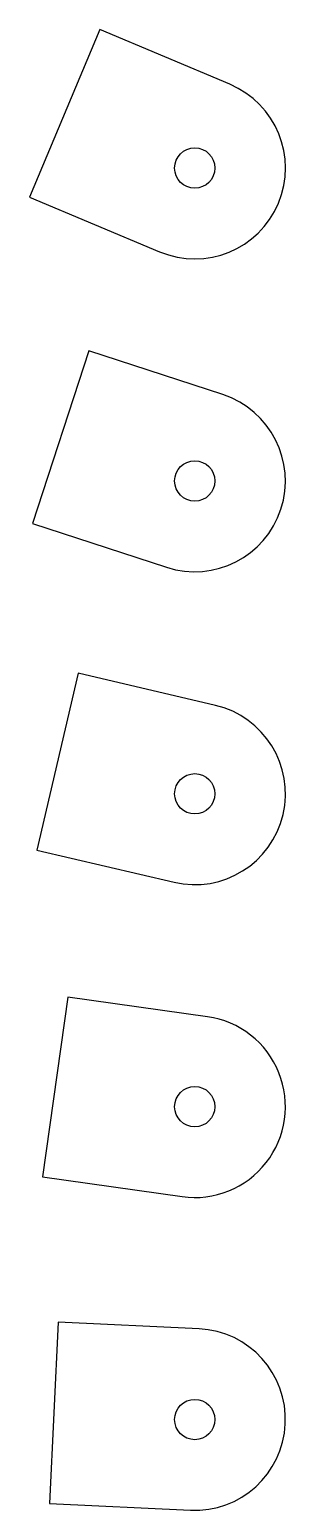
# Model space of a CAD drawing. Header units: metres. Extents: x -499 to -245, y 70 to 1537.
import ezdxf

# ---------------------------------------------------------------- set-up
doc = ezdxf.new("R2010")
doc.units = ezdxf.units.M

msp = doc.modelspace()

# ---------------------------------------------------------------- linework, layer by layer
at = {"layer": 'PARAMETRIX'}
for p, q in [((-429.1563, 1537.1751), (-498.8302, 1371.2065)), ((-300.0697, 1482.9843), (-429.1563, 1537.1751)), ((-498.8302, 1371.2065), (-369.7436, 1317.0157)), ((-440.0185, 1219.0407), (-495.9396, 1047.9476)), ((-306.9461, 1175.5465), (-440.0185, 1219.0407)), ((-495.9396, 1047.9476), (-362.8672, 1004.4535)), ((-450.7307, 899.519), (-491.7245, 724.2491)), ((-314.4098, 867.6349), (-450.7307, 899.519)), ((-491.7245, 724.2491), (-355.4036, 692.3651)), ((-460.9768, 578.6569), (-486.0966, 400.4183)), ((-322.3468, 559.1193), (-460.9768, 578.6569)), ((-486.0966, 400.4183), (-347.4666, 380.8807)), ((-470.4328, 256.6057), (-479.0588, 76.8125)), ((-330.5937, 249.8966), (-470.4328, 256.6057)), ((-479.0588, 76.8125), (-339.2197, 70.1034))]:
    msp.add_line(p, q, dxfattribs=at)
for centre in [(-334.9067, 1400), (-334.9067, 1090), (-334.9067, 780), (-334.9067, 470), (-334.9067, 160)]:
    msp.add_circle(centre, 20, dxfattribs=at)
for centre, start, end in [((-334.9067, 1400), 247.2272, 67.2272), ((-334.9067, 1090), 251.9002, 71.9002), ((-334.9067, 780), 256.8358, 76.8358), ((-334.9067, 470), 261.9779, 81.9779), ((-334.9067, 160), 267.2532, 87.2532)]:
    msp.add_arc(centre, 90, start, end, dxfattribs=at)

doc.saveas('drawing.dxf')
